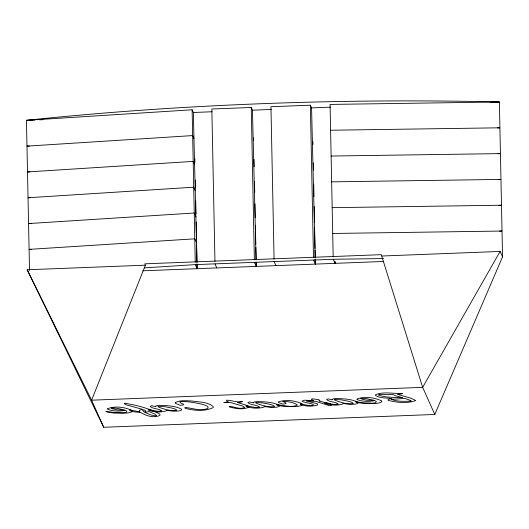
<?xml version="1.0" encoding="UTF-8"?>
<svg xmlns="http://www.w3.org/2000/svg" width="529" height="529" viewBox="0 0 529 529"><rect width="100%" height="100%" fill="white"/><g stroke="black" fill="none" stroke-linecap="round" stroke-linejoin="round"><path stroke-width="0.79" d="M434.778 414.452L422.658 387.354L381.283 254.661L144.82 263.826L145.422 265.181L91.603 400.189L103.724 427.28L434.778 414.452L502.55 256.849L499.383 101.998L330.07 104.425L333.184 256.863M381.892 256.016L500.123 251.434L422.658 387.354L91.603 400.189L27.191 269.764L145.422 265.181M196.953 262.179L193.343 112.485L192.133 109.774L26.45 120.328L29.518 270.339M144.192 267.879L195.294 264.626L333.237 259.276L383.618 258.555M255.844 247.453L256.096 259.812L252.459 110.191L251.249 107.48L211.838 109.007L214.953 261.392M315.185 257.53L311.574 107.903L310.364 105.192L270.954 106.719L274.068 259.098M193.343 112.485L212.228 111.751M252.459 110.191L271.344 109.457M311.574 107.903L330.46 107.169M34.702 120.01L26.45 120.328A801.819 166.761 -1.2 0 1 499.383 101.998L490.31 102.355M39.649 119.819L42.955 119.686M29.452 146.044L26.979 146.136L192.655 135.583L193.971 138.519M497.439 127.906L499.912 127.806L330.599 130.233M29.981 171.852L27.508 171.945L193.184 161.391L194.599 164.552M497.968 153.714L500.441 153.615L331.121 156.042M30.51 197.661L28.03 197.753L193.713 187.2L195.227 190.585M498.49 179.523L500.97 179.424L331.65 181.85M31.032 223.469L28.559 223.562L194.242 213.008L196.061 217.069M499.019 205.331L501.492 205.232L332.179 207.659M31.561 249.278L29.088 249.371L194.765 238.817L196.484 242.652M499.548 231.14L502.021 231.041L332.708 233.468M142.658 270.802L383.737 261.458M103.724 427.28L27.191 269.764M500.123 251.434L502.55 256.849M333.237 259.276L335.055 263.343L335.022 261.729L335.055 263.343M313.532 260.043L315.344 264.11L315.244 259.164M274.115 261.571L275.933 265.637M254.409 262.331L256.228 266.398L256.148 262.278L256.228 266.398M214.999 263.859L216.817 267.925M195.294 264.626L197.112 268.686L197.013 263.852M315.224 259.177L315.344 264.11M197.013 264.619L197.112 268.686M312.837 141.382L312.904 144.675M313.274 162.793L313.426 170.206M313.71 184.211L313.968 196.563M314.166 206.449L314.49 222.101M314.603 227.867L315.026 248.458M315.059 250.105L315.211 257.517M310.364 105.192L313.479 257.57M253.603 137.904L253.656 140.377M254.039 159.322L254.191 166.734M254.495 181.559L254.713 192.265M254.952 203.797L255.236 217.803M255.388 225.215L255.778 244.16M251.249 107.48L254.363 259.865M194.87 159.004L194.936 162.231M195.3 179.972L195.466 188.04M195.73 200.941L195.994 213.848M196.16 221.909L196.517 239.657M196.616 244.491L196.98 262.239M192.133 109.774L195.247 262.205M155.804 406.219L155.797 406.656L151.638 405.683L150.071 406.51C153.377 409.129 158.548 408.355 161.92 410.947L157.596 411.331L149.35 409.664L148.14 409.697L148.166 410.074C153.774 412.184 160.459 412.633 166.218 410.874L166.384 410.359L173.618 411.205L178.623 411.026L181.387 410.273L181.573 409.168C175.02 405.763 167.131 405.631 159.877 405.366A4.292 0.893 -1.2 0 0 155.804 406.219M253.616 402.43L253.609 402.867L249.45 401.888L247.883 402.721C251.189 405.34 256.36 404.566 259.739 407.158L255.408 407.542L247.169 405.875L245.959 405.908L245.985 406.279C251.586 408.395 258.278 408.838 264.031 407.085L264.202 406.57L271.43 407.416L276.442 407.231L279.2 406.484L279.385 405.373C272.838 401.974 264.95 401.842 257.689 401.577A4.292 0.893 -1.2 0 0 253.616 402.43M332.291 399.382L332.285 399.818L328.125 398.84L326.558 399.673C329.865 402.291 335.036 401.518 338.408 404.103L334.077 404.493L325.838 402.827L324.627 402.853L324.654 403.23C330.261 405.346 336.947 405.789 342.706 404.037L342.871 403.521L350.105 404.368L355.111 404.182L357.875 403.435L358.06 402.324C351.507 398.926 343.619 398.793 336.365 398.529A4.292 0.893 -1.2 0 0 332.285 399.382M175.258 402.536L175.218 403.217L180.23 405.287L182.994 405.049L183.735 404.268C167.647 398.238 207.573 403.329 207.99 407.092L207.904 408.335C200.63 411.602 192.305 408.031 184.932 407.436L185.005 408.236C193.898 410.696 204.644 411.688 213.134 407.641L213.332 406.728C207.818 401.762 199.327 402.205 192.351 401.028C186.684 400.85 180.521 399.884 175.258 402.536M142.982 410.107L142.936 410.861L144.113 411.946L145.561 411.608L145.739 410.987L144.92 410.273L143.683 409.803L142.982 410.107M402.278 393.351L400.81 393.999L397.431 394.363L411 398.258L415.787 400.532C407.264 403.739 396.836 402.562 388.147 400.327L387.995 399.785L388.65 399.322L391.963 398.529C386.554 397.742 380.153 398.562 375.458 395.421L375.643 394.66C383.948 391.268 393.51 393.986 402.278 393.351M285.984 403.105L285.263 403.825L283.141 404.149L279.358 402.88L278.38 402.338L278.565 401.809C286.229 399.435 295.136 400.499 302.31 403.865L302.601 404.526L302.165 405.141A8.748 1.818 -1.2 0 1 296.59 406.477L284.807 406.497L278.109 405.558L276.343 404.678C283.041 404.87 290.785 408.097 297.212 405.201L297.133 404.751C293.02 401.967 287.564 401.551 282.704 401.332L285.984 403.105M300.525 403.951L300.439 404.348C305.61 406.543 311.925 406.629 317.34 405.108L317.81 404.374L316.778 403.567L306.503 401.088L315.548 401.332L329.64 405.703L331.491 405.168L331.709 404.685L329.712 403.634L318.855 401.048L319.992 400.374L318.352 399.626L312.745 398.826L311.588 399.025L311.495 399.441L313.73 400.678L304.473 400.202L302.066 401.075L303.262 401.875L312.672 404.123L313.439 404.665L312.758 405.452L309.075 405.558L300.525 403.951M391.592 399.402C397.107 401.822 404.85 401.319 411.165 401.141L410.907 400.585L404.804 398.377L391.592 399.402M223.979 402.523L230.889 402.615L242.666 406.067L244.689 407.482C239.782 409.896 234.083 406.351 229.11 406.477L229.242 406.88C235.385 408.633 243.023 410.015 248.954 407.132L248.28 406.067L246.983 405.472L237.554 402.483L242.434 401.637C237.012 402.8 231.874 400.268 226.663 400.162L226.498 400.916L228.422 401.875L223.979 402.523M124.699 403.217L124.844 404.163L126.061 404.745L142.585 409.393L139.795 410.094L139.352 410.649L139.868 411.86L130.306 410.081L129.612 410.273L129.784 410.689L134.247 411.873L140.509 412.435C146.044 415.715 153.403 418.327 159.646 415.529L160.102 414.862L159.619 414.009C148.96 408.229 136.482 405.135 124.699 403.217M132.329 411.126L131.88 411.747A8.841 1.838 -1.2 0 1 126.272 413.096L114.462 413.136L107.566 412.197L105.86 411.284L114.145 412.481L123.052 412.845A4.245 0.886 -1.2 0 0 126.312 412.289L126.815 411.198L125.333 410.266C119.547 411.383 113.272 411.443 107.737 409.261L107.354 408.745C115.097 405.756 124.606 407.052 132.045 410.464L132.329 411.126M381.779 401.458L381.33 402.08A8.841 1.838 -1.2 0 1 375.722 403.429L363.919 403.468L357.015 402.529L355.309 401.617L363.595 402.814L372.502 403.177A4.245 0.886 -1.2 0 0 375.769 402.622L376.271 401.531L374.79 400.598C369.004 401.716 362.722 401.776 357.194 399.593L356.81 399.078C364.547 396.089 374.063 397.385 381.502 400.797L381.779 401.458M111.493 408.011L111.983 408.639L117.22 409.889L124.507 409.949L116.618 408.243L111.493 408.011M360.95 398.344L361.439 398.972L366.67 400.222L373.957 400.281L366.075 398.575L360.95 398.344M156.564 415.556L155.453 415.893L151.234 415.047L144.761 412.382L149.066 411.582L155.136 414.214L156.564 415.556M158.31 406.305L157.973 406.464L158.31 406.993C164.056 409.129 170.464 411.311 176.626 410.425L176.448 409.803L174.861 408.983L172.018 408.09L164.605 406.649L158.31 406.305M256.122 402.516L255.785 402.675L256.129 403.204C261.868 405.34 268.276 407.522 274.439 406.636L274.26 406.014L272.68 405.194L269.83 404.301L262.417 402.86L256.122 402.516M334.791 399.468L334.46 399.626L334.797 400.155C340.544 402.291 346.945 404.473 353.114 403.587L352.936 402.966L351.349 402.146L348.505 401.253L341.086 399.812L334.791 399.468M379.2 394.422L378.486 395.137C386.104 397.768 394.469 397.253 402.43 397.682L395.639 395.818L392.71 394.389L379.2 394.422"/></g></svg>
